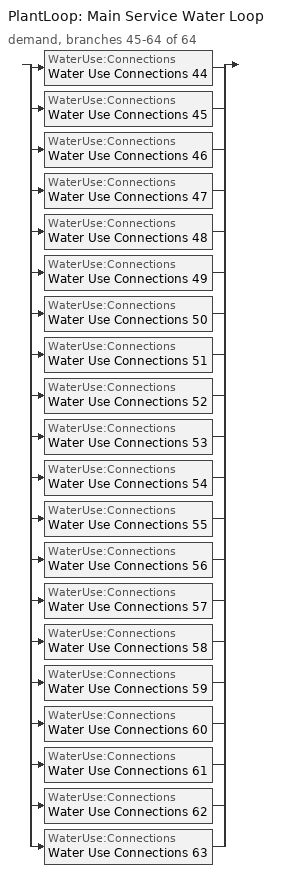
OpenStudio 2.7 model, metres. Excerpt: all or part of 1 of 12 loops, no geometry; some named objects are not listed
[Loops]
PlantLoop 'Main Service Water Loop'
 demand, branches 45-64 of 64: split
  | WaterUse:Connections 'Water Use Connections 44'
  | WaterUse:Connections 'Water Use Connections 45'
  | WaterUse:Connections 'Water Use Connections 46'
  | WaterUse:Connections 'Water Use Connections 47'
  | WaterUse:Connections 'Water Use Connections 48'
  | WaterUse:Connections 'Water Use Connections 49'
  | WaterUse:Connections 'Water Use Connections 50'
  | WaterUse:Connections 'Water Use Connections 51'
  | WaterUse:Connections 'Water Use Connections 52'
  | WaterUse:Connections 'Water Use Connections 53'
  | WaterUse:Connections 'Water Use Connections 54'
  | WaterUse:Connections 'Water Use Connections 55'
  | WaterUse:Connections 'Water Use Connections 56'
  | WaterUse:Connections 'Water Use Connections 57'
  | WaterUse:Connections 'Water Use Connections 58'
  | WaterUse:Connections 'Water Use Connections 59'
  | WaterUse:Connections 'Water Use Connections 60'
  | WaterUse:Connections 'Water Use Connections 61'
  | WaterUse:Connections 'Water Use Connections 62'
  | WaterUse:Connections 'Water Use Connections 63'
[WaterUse:Connections]
Name | Water Use Equipment Name 1
Water Use Connections 44 | Room_4_12_flr_3 Service Water Use 0.05gal/min
Water Use Connections 45 | Room_4_13_flr_3 Service Water Use 0.05gal/min
Water Use Connections 46 | Room_4_14_flr_3 Service Water Use 0.05gal/min
Water Use Connections 47 | Room_4_15_flr_3 Service Water Use 0.05gal/min
Water Use Connections 48 | Room_4_16_flr_3 Service Water Use 0.05gal/min
Water Use Connections 49 | Room_4_17_flr_3 Service Water Use 0.05gal/min
Water Use Connections 50 | Room_4_18_flr_3 Service Water Use 0.05gal/min
Water Use Connections 51 | Room_4_19_flr_3 Service Water Use 0.05gal/min
Water Use Connections 52 | Room_4_1_flr_3 Service Water Use 0.05gal/min
Water Use Connections 53 | Room_4_2_flr_3 Service Water Use 0.05gal/min
Water Use Connections 54 | Room_4_3_flr_3 Service Water Use 0.05gal/min
Water Use Connections 55 | Room_4_4_flr_3 Service Water Use 0.05gal/min
Water Use Connections 56 | Room_4_5_flr_3 Service Water Use 0.05gal/min
Water Use Connections 57 | Room_4_6_flr_3 Service Water Use 0.05gal/min
Water Use Connections 58 | Room_4_7_flr_3 Service Water Use 0.05gal/min
Water Use Connections 59 | Room_4_8_flr_3 Service Water Use 0.05gal/min
Water Use Connections 60 | Room_4_9_flr_3 Service Water Use 0.05gal/min
Water Use Connections 61 | Room_5_flr_3 Service Water Use 0.08gal/min
Water Use Connections 62 | Room_6_flr_3 Service Water Use 0.08gal/min
Water Use Connections 63 | Storage_flr_1 Service Water Use 0.02gal/min
[WaterUse:Equipment:Definition]
Name | Peak Flow Rate {m3/s} | Target Temperature Schedule | Sensible Fraction Schedule | Latent Fraction Schedule
Room_4_12_flr_3 Service Water Use Def 0.05gal/min | 3.16748e-06 | Schedule Ruleset 134 | Schedule Ruleset 132 | Schedule Ruleset 133
Room_4_13_flr_3 Service Water Use Def 0.05gal/min | 3.16748e-06 | Schedule Ruleset 137 | Schedule Ruleset 135 | Schedule Ruleset 136
Room_4_14_flr_3 Service Water Use Def 0.05gal/min | 3.16748e-06 | Schedule Ruleset 140 | Schedule Ruleset 138 | Schedule Ruleset 139
Room_4_15_flr_3 Service Water Use Def 0.05gal/min | 3.16748e-06 | Schedule Ruleset 143 | Schedule Ruleset 141 | Schedule Ruleset 142
Room_4_16_flr_3 Service Water Use Def 0.05gal/min | 3.16748e-06 | Schedule Ruleset 146 | Schedule Ruleset 144 | Schedule Ruleset 145
Room_4_17_flr_3 Service Water Use Def 0.05gal/min | 3.16748e-06 | Schedule Ruleset 149 | Schedule Ruleset 147 | Schedule Ruleset 148
Room_4_18_flr_3 Service Water Use Def 0.05gal/min | 3.16142e-06 | Schedule Ruleset 152 | Schedule Ruleset 150 | Schedule Ruleset 151
Room_4_19_flr_3 Service Water Use Def 0.05gal/min | 3.16748e-06 | Schedule Ruleset 155 | Schedule Ruleset 153 | Schedule Ruleset 154
Room_4_1_flr_3 Service Water Use Def 0.05gal/min | 3.16748e-06 | Schedule Ruleset 158 | Schedule Ruleset 156 | Schedule Ruleset 157
Room_4_2_flr_3 Service Water Use Def 0.05gal/min | 3.16748e-06 | Schedule Ruleset 161 | Schedule Ruleset 159 | Schedule Ruleset 160
Room_4_3_flr_3 Service Water Use Def 0.05gal/min | 3.16748e-06 | Schedule Ruleset 164 | Schedule Ruleset 162 | Schedule Ruleset 163
Room_4_4_flr_3 Service Water Use Def 0.05gal/min | 3.16748e-06 | Schedule Ruleset 167 | Schedule Ruleset 165 | Schedule Ruleset 166
Room_4_5_flr_3 Service Water Use Def 0.05gal/min | 3.16748e-06 | Schedule Ruleset 170 | Schedule Ruleset 168 | Schedule Ruleset 169
Room_4_6_flr_3 Service Water Use Def 0.05gal/min | 3.16748e-06 | Schedule Ruleset 173 | Schedule Ruleset 171 | Schedule Ruleset 172
Room_4_7_flr_3 Service Water Use Def 0.05gal/min | 3.16748e-06 | Schedule Ruleset 176 | Schedule Ruleset 174 | Schedule Ruleset 175
Room_4_8_flr_3 Service Water Use Def 0.05gal/min | 3.16748e-06 | Schedule Ruleset 179 | Schedule Ruleset 177 | Schedule Ruleset 178
Room_4_9_flr_3 Service Water Use Def 0.05gal/min | 3.16748e-06 | Schedule Ruleset 182 | Schedule Ruleset 180 | Schedule Ruleset 181
Room_5_flr_3 Service Water Use Def 0.08gal/min | 5.03867e-06 | Schedule Ruleset 185 | Schedule Ruleset 183 | Schedule Ruleset 184
Room_6_flr_3 Service Water Use Def 0.08gal/min | 5.03808e-06 | Schedule Ruleset 188 | Schedule Ruleset 186 | Schedule Ruleset 187
Storage_flr_1 Service Water Use Def 0.02gal/min | 1.53021e-06 | Schedule Ruleset 191 | Schedule Ruleset 189 | Schedule Ruleset 190
[WaterUse:Equipment]
Name | Water Use Equipment Definition | Space | Flow Rate Fraction Schedule
Room_4_12_flr_3 Service Water Use 0.05gal/min | Room_4_12_flr_3 Service Water Use Def 0.05gal/min | Room_4_12_Flr_3 | NECB-F-Service Water Heating
Room_4_13_flr_3 Service Water Use 0.05gal/min | Room_4_13_flr_3 Service Water Use Def 0.05gal/min | Room_4_13_Flr_3 | NECB-F-Service Water Heating
Room_4_14_flr_3 Service Water Use 0.05gal/min | Room_4_14_flr_3 Service Water Use Def 0.05gal/min | Room_4_14_Flr_3 | NECB-F-Service Water Heating
Room_4_15_flr_3 Service Water Use 0.05gal/min | Room_4_15_flr_3 Service Water Use Def 0.05gal/min | Room_4_15_Flr_3 | NECB-F-Service Water Heating
Room_4_16_flr_3 Service Water Use 0.05gal/min | Room_4_16_flr_3 Service Water Use Def 0.05gal/min | Room_4_16_Flr_3 | NECB-F-Service Water Heating
Room_4_17_flr_3 Service Water Use 0.05gal/min | Room_4_17_flr_3 Service Water Use Def 0.05gal/min | Room_4_17_Flr_3 | NECB-F-Service Water Heating
Room_4_18_flr_3 Service Water Use 0.05gal/min | Room_4_18_flr_3 Service Water Use Def 0.05gal/min | Room_4_18_Flr_3 | NECB-F-Service Water Heating
Room_4_19_flr_3 Service Water Use 0.05gal/min | Room_4_19_flr_3 Service Water Use Def 0.05gal/min | Room_4_19_Flr_3 | NECB-F-Service Water Heating
Room_4_1_flr_3 Service Water Use 0.05gal/min | Room_4_1_flr_3 Service Water Use Def 0.05gal/min | Room_4_1_Flr_3 | NECB-F-Service Water Heating
Room_4_2_flr_3 Service Water Use 0.05gal/min | Room_4_2_flr_3 Service Water Use Def 0.05gal/min | Room_4_2_Flr_3 | NECB-F-Service Water Heating
Room_4_3_flr_3 Service Water Use 0.05gal/min | Room_4_3_flr_3 Service Water Use Def 0.05gal/min | Room_4_3_Flr_3 | NECB-F-Service Water Heating
Room_4_4_flr_3 Service Water Use 0.05gal/min | Room_4_4_flr_3 Service Water Use Def 0.05gal/min | Room_4_4_Flr_3 | NECB-F-Service Water Heating
Room_4_5_flr_3 Service Water Use 0.05gal/min | Room_4_5_flr_3 Service Water Use Def 0.05gal/min | Room_4_5_Flr_3 | NECB-F-Service Water Heating
Room_4_6_flr_3 Service Water Use 0.05gal/min | Room_4_6_flr_3 Service Water Use Def 0.05gal/min | Room_4_6_Flr_3 | NECB-F-Service Water Heating
Room_4_7_flr_3 Service Water Use 0.05gal/min | Room_4_7_flr_3 Service Water Use Def 0.05gal/min | Room_4_7_Flr_3 | NECB-F-Service Water Heating
Room_4_8_flr_3 Service Water Use 0.05gal/min | Room_4_8_flr_3 Service Water Use Def 0.05gal/min | Room_4_8_Flr_3 | NECB-F-Service Water Heating
Room_4_9_flr_3 Service Water Use 0.05gal/min | Room_4_9_flr_3 Service Water Use Def 0.05gal/min | Room_4_9_Flr_3 | NECB-F-Service Water Heating
Room_5_flr_3 Service Water Use 0.08gal/min | Room_5_flr_3 Service Water Use Def 0.08gal/min | Room_5_Flr_3 | NECB-F-Service Water Heating
Room_6_flr_3 Service Water Use 0.08gal/min | Room_6_flr_3 Service Water Use Def 0.08gal/min | Room_6_Flr_3 | NECB-F-Service Water Heating
Storage_flr_1 Service Water Use 0.02gal/min | Storage_flr_1 Service Water Use Def 0.02gal/min | Storage_Flr_1 | NECB-E-Service Water Heating
[Schedule:Ruleset]
Name | Default Day Schedule
NECB-E-Service Water Heating | NECB-E-Service Water Heating Default
NECB-F-Service Water Heating | NECB-F-Service Water Heating Default
Schedule Ruleset 132 | Schedule Day 137
Schedule Ruleset 133 | Schedule Day 138
Schedule Ruleset 134 | Schedule Day 139
Schedule Ruleset 135 | Schedule Day 140
Schedule Ruleset 136 | Schedule Day 141
Schedule Ruleset 137 | Schedule Day 142
Schedule Ruleset 138 | Schedule Day 143
Schedule Ruleset 139 | Schedule Day 144
Schedule Ruleset 140 | Schedule Day 145
Schedule Ruleset 141 | Schedule Day 146
Schedule Ruleset 142 | Schedule Day 147
Schedule Ruleset 143 | Schedule Day 148
Schedule Ruleset 144 | Schedule Day 149
Schedule Ruleset 145 | Schedule Day 150
Schedule Ruleset 146 | Schedule Day 151
Schedule Ruleset 147 | Schedule Day 152
Schedule Ruleset 148 | Schedule Day 153
Schedule Ruleset 149 | Schedule Day 154
Schedule Ruleset 150 | Schedule Day 155
Schedule Ruleset 151 | Schedule Day 156
Schedule Ruleset 152 | Schedule Day 157
Schedule Ruleset 153 | Schedule Day 158
Schedule Ruleset 154 | Schedule Day 159
Schedule Ruleset 155 | Schedule Day 160
Schedule Ruleset 156 | Schedule Day 161
Schedule Ruleset 157 | Schedule Day 162
Schedule Ruleset 158 | Schedule Day 163
Schedule Ruleset 159 | Schedule Day 164
Schedule Ruleset 160 | Schedule Day 165
Schedule Ruleset 161 | Schedule Day 166
Schedule Ruleset 162 | Schedule Day 167
Schedule Ruleset 163 | Schedule Day 168
Schedule Ruleset 164 | Schedule Day 169
Schedule Ruleset 165 | Schedule Day 170
Schedule Ruleset 166 | Schedule Day 171
Schedule Ruleset 167 | Schedule Day 172
Schedule Ruleset 168 | Schedule Day 173
Schedule Ruleset 169 | Schedule Day 174
Schedule Ruleset 170 | Schedule Day 175
Schedule Ruleset 171 | Schedule Day 176
Schedule Ruleset 172 | Schedule Day 177
Schedule Ruleset 173 | Schedule Day 178
Schedule Ruleset 174 | Schedule Day 179
Schedule Ruleset 175 | Schedule Day 180
Schedule Ruleset 176 | Schedule Day 181
Schedule Ruleset 177 | Schedule Day 182
Schedule Ruleset 178 | Schedule Day 183
Schedule Ruleset 179 | Schedule Day 184
Schedule Ruleset 180 | Schedule Day 185
Schedule Ruleset 181 | Schedule Day 186
Schedule Ruleset 182 | Schedule Day 187
Schedule Ruleset 183 | Schedule Day 188
Schedule Ruleset 184 | Schedule Day 189
Schedule Ruleset 185 | Schedule Day 190
Schedule Ruleset 186 | Schedule Day 191
Schedule Ruleset 187 | Schedule Day 192
Schedule Ruleset 188 | Schedule Day 193
Schedule Ruleset 189 | Schedule Day 194
Schedule Ruleset 190 | Schedule Day 195
Schedule Ruleset 191 | Schedule Day 196
[Schedule:Day]
NECB-E-Service Water Heating Default; NECB-E-Service Water Heating Default|Wkdy Day: 8, 0, 0.05, 9, 0, 0.1, 10, 0, 0.4, 12, 0, 0.5, 13, 0, 0.7, 14, 0, 0.9, 15, 0, 0.8, 16, 0, 0.7, 17, 0, 0.8, 18, 0, 0.3, 24, 0, 0.05
NECB-E-Service Water Heating Sat Day: 10, 0, 0.05, 12, 0, 0.2, 13, 0, 0.4, 16, 0, 0.2, 24, 0, 0.05
NECB-E-Service Water Heating Sun|Hol Day; Schedule Day 138; Schedule Day 141; Schedule Day 144; Schedule Day 147; Schedule Day 150; Schedule Day 153; Schedule Day 156; Schedule Day 159; Schedule Day 162; Schedule Day 165; Schedule Day 168; Schedule Day 171; Schedule Day 174; Schedule Day 177; Schedule Day 180; Schedule Day 183; Schedule Day 186; Schedule Day 189; Schedule Day 192; Schedule Day 195: 24, 0, 0.05
NECB-F-Service Water Heating Default; NECB-F-Service Water Heating Default|Wkdy Day: 1, 0, 0.5, 2, 0, 0.3, 3, 0, 0.2, 5, 0, 0.1, 6, 0, 0.2, 7, 0, 0.4, 8, 0, 0.6, 9, 0, 0.9, 10, 0, 0.7, 12, 0, 0.5, 13, 0, 0.4, 14, 0, 0.5, 15, 0, 0.4, 19, 0, 0.3, 20, 0, 0.5, 24, 0, 0.7
NECB-F-Service Water Heating Sat Day: 1, 0, 0.5, 2, 0, 0.3, 3, 0, 0.2, 5, 0, 0.1, 6, 0, 0.2, 7, 0, 0.4, 8, 0, 0.5, 9, 0, 0.8, 10, 0, 0.6, 15, 0, 0.5, 16, 0, 0.4, 19, 0, 0.3, 20, 0, 0.5, 24, 0, 0.7
NECB-F-Service Water Heating Sun|Hol Day: 1, 0, 0.5, 2, 0, 0.3, 3, 0, 0.2, 5, 0, 0.1, 6, 0, 0.2, 8, 0, 0.4, 9, 0, 0.6, 10, 0, 0.9, 11, 0, 0.7, 14, 0, 0.5, 15, 0, 0.4, 19, 0, 0.3, 20, 0, 0.4, 24, 0, 0.6
Schedule Day 137; Schedule Day 140; Schedule Day 143; Schedule Day 146; Schedule Day 149; Schedule Day 152; Schedule Day 155; Schedule Day 158; Schedule Day 161; Schedule Day 164; Schedule Day 167; Schedule Day 170; Schedule Day 173; Schedule Day 176; Schedule Day 179; Schedule Day 182; Schedule Day 185; Schedule Day 188; Schedule Day 191; Schedule Day 194: 24, 0, 0.2
Schedule Day 139; Schedule Day 142; Schedule Day 145; Schedule Day 148; Schedule Day 151; Schedule Day 154; Schedule Day 157; Schedule Day 160; Schedule Day 163; Schedule Day 166; Schedule Day 169; Schedule Day 172; Schedule Day 175; Schedule Day 178; Schedule Day 181; Schedule Day 184; Schedule Day 187; Schedule Day 190; Schedule Day 193; Schedule Day 196: 24, 0, 60
[Schedule:Rule] Date Specification Type=DateRange; Start Month=1; Start Day=1; End Month=12; End Day=31
Name | Schedule Ruleset | Rule Order | Day Schedule | Apply Monday | Apply Tuesday | Apply Wednesday | Apply Thursday | Apply Friday | Apply Saturday | Apply Sunday
Schedule Rule 80 | NECB-E-Service Water Heating | 2 | NECB-E-Service Water Heating Default|Wkdy Day | Yes | Yes | Yes | Yes | Yes
Schedule Rule 81 | NECB-E-Service Water Heating | 1 | NECB-E-Service Water Heating Sat Day |  |  |  |  |  | Yes
Schedule Rule 82 | NECB-E-Service Water Heating | 0 | NECB-E-Service Water Heating Sun|Hol Day |  |  |  |  |  |  | Yes
Schedule Rule 89 | NECB-F-Service Water Heating | 2 | NECB-F-Service Water Heating Default|Wkdy Day | Yes | Yes | Yes | Yes | Yes
Schedule Rule 90 | NECB-F-Service Water Heating | 1 | NECB-F-Service Water Heating Sat Day |  |  |  |  |  | Yes
Schedule Rule 91 | NECB-F-Service Water Heating | 0 | NECB-F-Service Water Heating Sun|Hol Day |  |  |  |  |  |  | Yes
